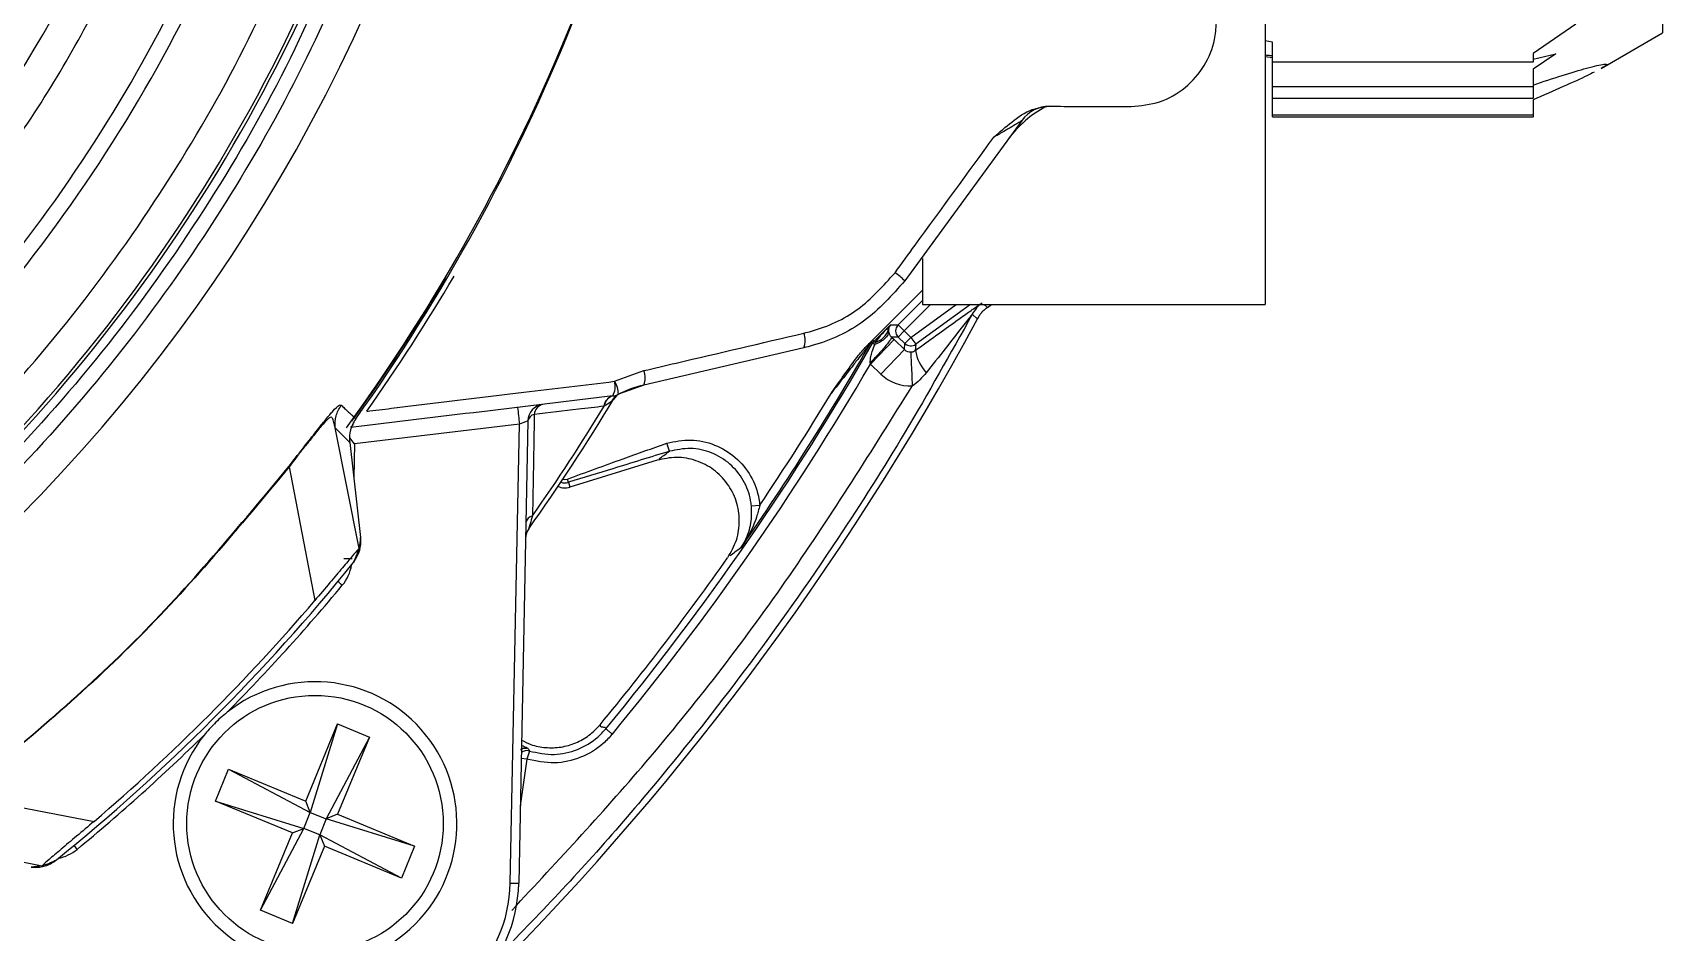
# Model space of a CAD drawing. Extents: x 6 to 134, y 3 to 97.
# Drawn here: x 131.004 to 133.877, y 38.666 to 40.251 of the extents above; entities that cross this region are included whole.
import ezdxf

# ---------------------------------------------------------------- set-up
doc = ezdxf.new("R2010")
doc.units = 0
doc.header["$MEASUREMENT"] = 0
doc.layers.add('OBJECT', color=7, linetype='CONTINUOUS')

msp = doc.modelspace()

# ---------------------------------------------------------------- linework, layer by layer
at = {"layer": 'OBJECT'}
for p, q in [((133.8766, 41.0461), (133.8766, 40.2509)), ((133.1766, 40.3134), (133.1766, 39.7723)), ((133.7241, 40.2662), (133.6487, 40.2143)), ((133.7686, 40.188), (133.8766, 40.2509)), ((133.1891, 40.2345), (133.1766, 40.2367)), ((133.1891, 40.1993), (133.1891, 40.2345)), ((133.1891, 40.2067), (133.1766, 40.2088)), ((133.6487, 40.1993), (133.1891, 40.1993)), ((133.1891, 40.1557), (133.1891, 40.1993)), ((133.6487, 40.2143), (133.6487, 40.1993)), ((133.689, 40.2138), (133.6487, 40.1872)), ((133.6487, 40.2043), (133.689, 40.2138)), ((133.6487, 40.1872), (133.6487, 40.1557)), ((133.6487, 40.1557), (133.1891, 40.1557)), ((133.1891, 40.136), (133.1891, 40.1557)), ((133.1891, 40.136), (133.6487, 40.136)), ((133.1891, 40.1061), (133.1891, 40.136)), ((133.6487, 40.1557), (133.6487, 40.136)), ((133.6487, 40.1327), (133.6487, 40.1061)), ((133.6487, 40.1061), (133.1891, 40.1061)), ((133.1891, 40.1032), (133.1891, 40.1061)), ((133.1891, 40.1032), (133.6487, 40.1032)), ((133.6487, 40.1061), (133.6487, 40.1032)), ((132.7479, 40.0968), (132.5413, 39.8139)), ((132.5726, 39.8532), (132.5726, 39.7723)), ((132.5726, 39.7977), (132.4738, 39.6989)), ((132.5295, 39.7364), (132.5726, 39.7795)), ((132.5867, 39.7723), (132.5401, 39.7258)), ((132.5519, 39.7144), (132.6316, 39.7723)), ((132.6571, 39.7723), (132.5607, 39.7023)), ((132.5726, 39.7723), (133.1766, 39.7723)), ((132.6811, 39.7723), (132.6871, 39.7671)), ((132.6871, 39.7671), (132.6942, 39.7723)), ((132.4871, 39.7075), (132.5159, 39.7363)), ((132.5128, 39.7286), (132.5128, 39.725)), ((132.5159, 39.7363), (132.5295, 39.7364)), ((132.5295, 39.7364), (132.5401, 39.7258)), ((132.5224, 39.7106), (132.4807, 39.6674)), ((132.4847, 39.7043), (132.4822, 39.7062)), ((132.4846, 39.7094), (132.4871, 39.7075)), ((132.4847, 39.7043), (132.4887, 39.702)), ((132.4871, 39.7075), (132.489, 39.7056)), ((132.4887, 39.702), (132.489, 39.7056)), ((132.5297, 39.715), (132.5179, 39.7149)), ((132.5179, 39.7149), (132.5224, 39.7106)), ((132.5224, 39.7106), (132.5407, 39.6929)), ((132.5297, 39.715), (132.5401, 39.7258)), ((132.5414, 39.7036), (132.5297, 39.715)), ((132.5401, 39.7258), (132.5519, 39.7144)), ((132.5407, 39.6929), (132.5414, 39.7036)), ((132.5414, 39.7036), (132.5519, 39.7144)), ((132.5519, 39.7144), (132.5607, 39.7023)), ((132.5607, 39.7023), (132.5599, 39.6914)), ((132.3633, 39.6962), (132.0813, 39.6305)), ((132.4807, 39.6674), (132.4804, 39.6693)), ((132.5407, 39.6929), (132.499, 39.6497)), ((132.0296, 39.637), (132.0813, 39.6558)), ((132.499, 39.6497), (132.4807, 39.6674)), ((132.0813, 39.6305), (132.0365, 39.6142)), ((132.0116, 39.5931), (132.0111, 39.593)), ((131.5796, 39.3422), (131.5371, 39.5553)), ((131.5371, 39.5553), (131.5371, 39.5553)), ((131.8622, 39.5617), (131.5713, 39.5268)), ((131.846, 38.7529), (131.8622, 39.5617)), ((131.8771, 39.5672), (131.8608, 38.7528)), ((131.563, 39.5293), (131.5821, 39.3616)), ((131.5713, 39.5268), (131.5701, 39.4667)), ((132.1264, 39.5137), (132.1219, 39.528)), ((132.1047, 39.498), (131.9511, 39.4506)), ((131.4561, 39.4863), (131.4555, 39.4867)), ((131.4561, 39.4863), (131.5013, 39.2507)), ((131.9485, 39.4591), (131.9511, 39.4506)), ((132.2709, 39.4174), (132.2858, 39.4188)), ((131.5821, 39.3616), (131.5796, 39.3422)), ((131.4854, 38.8976), (131.5417, 39.0334)), ((131.5417, 39.0334), (131.4936, 38.8777)), ((131.598, 39.01), (131.5218, 38.866)), ((131.5417, 39.0334), (131.598, 39.01)), ((131.598, 39.01), (131.5417, 38.8742)), ((131.8797, 38.9857), (131.8751, 38.9714)), ((131.3262, 38.8976), (131.3496, 38.9539)), ((131.3496, 38.9539), (131.4854, 38.8976)), ((131.3496, 38.9539), (131.4936, 38.8777)), ((131.8751, 38.9714), (131.8636, 38.8893)), ((131.8751, 38.9714), (131.8652, 38.9728)), ((130.8768, 38.9071), (131.1124, 38.8618)), ((131.3262, 38.8976), (131.4819, 38.8495)), ((131.462, 38.8413), (131.3262, 38.8976)), ((131.4936, 38.8777), (131.4854, 38.8976)), ((131.4819, 38.8495), (131.4936, 38.8777)), ((131.4936, 38.8777), (131.5218, 38.866)), ((131.5218, 38.866), (131.5101, 38.8378)), ((131.5417, 38.8742), (131.5218, 38.866)), ((131.6775, 38.8179), (131.5218, 38.866)), ((131.5417, 38.8742), (131.6775, 38.8179)), ((131.4057, 38.7055), (131.4819, 38.8495)), ((131.4057, 38.7055), (131.462, 38.8413)), ((131.462, 38.8413), (131.4819, 38.8495)), ((131.462, 38.6821), (131.5101, 38.8378)), ((131.5101, 38.8378), (131.4819, 38.8495)), ((131.5101, 38.8378), (131.5184, 38.8179)), ((131.6541, 38.7616), (131.5101, 38.8378)), ((130.8078, 38.826), (131.0209, 38.7836)), ((131.5184, 38.8179), (131.462, 38.6821)), ((131.6541, 38.7616), (131.5184, 38.8179)), ((131.6775, 38.8179), (131.6541, 38.7616)), ((131.0209, 38.7836), (131.0015, 38.781)), ((131.462, 38.6821), (131.4057, 38.7055))]:
    msp.add_line(p, q, dxfattribs=at)
at = {"layer": 'OBJECT', "flags": 128}
for points in [[(132.6695, 39.7471), (132.6679, 39.7485), (132.6614, 39.7541), (132.6602, 39.7552)], [(131.9386, 39.4646), (131.9421, 39.4641), (131.9467, 39.4648)]]:
    msp.add_lwpolyline(points, dxfattribs=at)
at = {"layer": 'OBJECT'}
msp.add_circle((131.5019, 38.8578), 0.226, dxfattribs=at)
for centre, radius, start, end in [((128.8466, 41.5165), 2.901, 305.4751, 339.7287), ((128.8466, 41.5165), 2.7223, 308.6592, 338.2371), ((128.8466, 41.5165), 3.0068, 273.8025, 340.2009), ((128.8466, 41.5165), 2.9067, 305.3048, 339.3669), ((128.8466, 41.5165), 2.6951, 309.3168, 337.3213), ((128.8466, 41.5165), 2.5186, 314.2236, 335.8244), ((128.8406, 41.5323), 3.36, 323.9473, 337.8704), ((128.8466, 41.5165), 3.35, 324.4956, 338.1027), ((132.8846, 39.9449), 0.2, 118.2228, 143.8575), ((132.7964, 40.0615), 0.06, 89.8575, 143.8575), ((128.8406, 41.5323), 3.361, 324.2057, 329.3459), ((128.8406, 41.5323), 3.3721, 324.7089, 329.525), ((132.4708, 39.7475), 0.0968, 43.3089, 56.6178), ((128.2573, 42.1288), 5.014, 297.4419, 331.6393), ((132.4796, 39.7392), 0.0349, 285.6302, 342.4053), ((132.5401, 39.7258), 0.015, 135.0209, 225.9791), ((128.2573, 42.1288), 4.8733, 320.4385, 330.1645), ((128.2573, 42.1288), 4.8702, 325.1172, 330.1693), ((132.3316, 39.7092), 0.0343, 337.8165, 21.7481), ((132.4952, 39.6988), 0.015, 135.0023, 150.167), ((132.4977, 39.6969), 0.015, 135.0023, 150.1621), ((132.5519, 39.7144), 0.015, 226.0165, 305.9835), ((132.6406, 39.7065), 0.0821, 190.6051, 221.4262), ((128.2573, 42.1288), 4.8883, 320.4386, 329.766), ((132.0488, 39.643), 0.0349, 338.9234, 21.4796), ((132.0317, 39.5912), 0.0207, 104.4317, 174.7897), ((132.0321, 39.5913), 0.0206, 104.9235, 175.1149), ((132.048, 39.5919), 0.0251, 117.1239, 154.9784), ((131.997, 39.6278), 0.0339, 330.5905, 15.7173), ((132.023, 39.641), 0.03, 276.8438, 296.8165), ((132.0532, 39.589), 0.03, 115.6146, 148.8307), ((131.9952, 39.6142), 0.0413, 359.9641, 33.5138), ((132.1267, 39.4357), 0.2, 103.1175, 116.8165), ((128.2573, 42.1288), 4.8552, 326.0699, 328.8289), ((132.5415, 39.6506), 0.6851, 184.9822, 187.4568), ((131.9071, 39.5666), 0.03, 96.8438, 178.8575), ((128.8406, 41.5323), 3.7247, 324.6482, 328.8307), ((128.8406, 41.5323), 3.717, 324.9971, 328.5524), ((131.9086, 39.5767), 0.0204, 104.4761, 174.4112), ((131.8915, 39.5643), 0.0148, 102.6664, 168.3875), ((131.9422, 39.4793), 0.03, 246.1052, 287.12), ((131.9422, 39.4793), 0.0212, 250.3498, 287.12), ((131.8888, 39.3851), 0.0155, 103.1138, 169.0799), ((131.903, 39.3599), 0.03, 144.6482, 178.8575), ((131.5576, 39.0201), 0.3042, 88.166, 90.9558), ((128.2573, 42.1288), 4.861, 320.4273, 324.7938), ((128.8466, 41.5165), 3.5, 308.9328, 321.0672), ((131.4923, 39.3257), 0.075, 320.2341, 350.6363), ((128.8404, 41.5325), 3.525, 315.3198, 320.2341), ((127.13, 33.967), 6.9094, 50.2307, 50.31376), ((128.8466, 41.5165), 3.4902, 310.4808, 319.5192), ((131.5019, 38.8578), 0.25, 141.3906, 128.3243), ((128.8404, 41.5325), 3.525, 309.4986, 314.3951), ((131.8751, 38.9714), 0.015, 72.1655, 130.1706), ((131.8726, 38.976), 0.015, 70.6968, 118.175), ((131.0348, 38.8703), 0.075, 281.3854, 309.4986), ((136.7377, 43.4743), 7.329, 219.43257, 219.50077), ((131.6009, 38.758), 0.26, 269.8575, 358.8575), ((131.6011, 38.7578), 0.245, 269.8575, 358.8575), ((131.8558, 39.057), 0.3042, 268.166, 270.9558)]:
    msp.add_arc(centre, radius, start, end, dxfattribs=at)
for centre, major_axis, ratio, start_param, end_param in [((132.5265, 39.7257), (0.0519, 0.0523), 0.20355, 1.570042, 2.15556), ((132.5265, 39.7257), (-0.0062, 0.014), 0.879711, 0.411697, 0.997216), ((132.5511, 39.7037), (0.001, 0.015), 0.99767, 2.443589, 3.256198), ((132.5511, 39.7037), (-0.0052, -0.0748), 0.999741, 5.585181, 6.397884), ((131.862, 39.5612), (0.0151, 0.006), 0.020598, 6.274512, 7.832753)]:
    msp.add_ellipse(centre, major_axis=major_axis, ratio=ratio, start_param=start_param, end_param=end_param, dxfattribs=at)
for points, knots in [([(130.5174, 39.2201), (130.584, 39.2706), (130.7247, 39.3774), (130.9183, 39.5663), (131.1005, 39.779), (131.2599, 40.0093), (131.3974, 40.2525), (131.468, 40.4239), (131.5032, 40.5094)], [0, 0, 0, 0, 0.152358, 0.321763, 0.491983, 0.662214, 0.831613, 1, 1, 1, 1]), ([(131.6083, 40.4874), (131.5745, 40.4036), (131.5063, 40.2345), (131.3739, 39.9924), (131.2182, 39.7591), (131.038, 39.5389), (130.8353, 39.335), (130.6127, 39.1512), (130.3733, 38.9901), (130.1203, 38.8536), (129.8579, 38.7434), (129.59, 38.6604), (129.3203, 38.6022), (129.1388, 38.5848), (129.0488, 38.5762)], [0, 0, 0, 0, 0.080321, 0.16194, 0.244772, 0.329378, 0.414487, 0.5, 0.585518, 0.670628, 0.755228, 0.838065, 0.919682, 1, 1, 1, 1]), ([(131.5809, 40.4869), (131.5446, 40.3981), (131.4716, 40.2199), (131.3291, 39.9673), (131.1634, 39.7282), (130.9741, 39.5074), (130.7658, 39.3055), (130.6119, 39.1898), (130.5352, 39.1321)], [0, 0, 0, 0, 0.165711, 0.332438, 0.5, 0.667551, 0.834284, 1, 1, 1, 1]), ([(130.5867, 39.6171), (130.5963, 39.6249), (130.6946, 39.7051), (130.8525, 39.8901), (131.0555, 40.1671), (131.1554, 40.3727), (131.2051, 40.4751)], [0, 0, 0, 0, 0.034671, 0.357395, 0.680118, 1, 1, 1, 1]), ([(132.9402, 40.1211), (132.9573, 40.1227), (132.9913, 40.126), (133.037, 40.1524), (133.0708, 40.1912), (133.0878, 40.2323), (133.0898, 40.2584), (133.0906, 40.2681)], [0, 0, 0, 0, 0.2231957, 0.4465987, 0.6646419, 0.8761612, 1, 1, 1, 1]), ([(133.1766, 40.2119), (133.1797, 40.2116), (133.1838, 40.2113), (133.1881, 40.2112), (133.1891, 40.2112)], [0, 0, 0, 0, 0.7709248, 1, 1, 1, 1]), ([(133.6487, 40.159), (133.6663, 40.1649), (133.7018, 40.1767), (133.7482, 40.1906), (133.7778, 40.1972), (133.7823, 40.1953), (133.7699, 40.1889), (133.7685, 40.1882)], [0, 0, 0, 0, 0.215931, 0.436597, 0.700936, 0.966977, 1, 1, 1, 1]), ([(133.7562, 40.1819), (133.7524, 40.1799), (133.7407, 40.1736), (133.7023, 40.1564), (133.6667, 40.1407), (133.6487, 40.1327)], [0, 0, 0, 0, 0.192463, 0.590511, 1, 1, 1, 1]), ([(132.6984, 40.0672), (132.6985, 40.0673), (132.7087, 40.0763), (132.7296, 40.0944), (132.7614, 40.117), (132.7853, 40.1202), (132.7953, 40.1215)], [0, 0, 0, 0, 0.0030233, 0.3598073, 0.7339316, 1, 1, 1, 1]), ([(132.7953, 40.1215), (132.8314, 40.1214), (132.8797, 40.1212), (132.928, 40.1211), (132.9402, 40.1211)], [0, 0, 0, 0, 0.74755, 1, 1, 1, 1]), ([(132.7479, 40.0968), (132.7476, 40.0965), (132.7469, 40.0959), (132.7431, 40.0934), (132.7357, 40.0888), (132.7225, 40.081), (132.7095, 40.0735), (132.7008, 40.0686), (132.6984, 40.0672)], [0, 0, 0, 0, 0.081756, 0.146221, 0.327812, 0.563999, 0.877567, 1, 1, 1, 1]), ([(132.5241, 39.8284), (132.5359, 39.8445), (132.594, 39.9241), (132.6521, 40.0037), (132.6984, 40.0672)], [0, 0, 0, 0, 0.2025711, 1, 1, 1, 1]), ([(132.5413, 39.8139), (132.5186, 39.7885), (132.4733, 39.7376), (132.4055, 39.7068), (132.3683, 39.6974), (132.3633, 39.6962)], [0, 0, 0, 0, 0.465109, 0.929104, 1, 1, 1, 1]), ([(132.3634, 39.7219), (132.3679, 39.723), (132.4014, 39.7314), (132.4626, 39.7593), (132.5036, 39.8053), (132.5241, 39.8284)], [0, 0, 0, 0, 0.070986, 0.53521, 1, 1, 1, 1]), ([(132.6602, 39.7552), (132.6215, 39.6857), (132.5468, 39.5515), (132.4132, 39.3415), (132.2679, 39.1354), (132.1236, 38.953), (131.9658, 38.7683), (131.8539, 38.6538), (131.7801, 38.5783)], [0, 0, 0, 0, 0.161716, 0.312424, 0.506122, 0.674313, 0.785455, 1, 1, 1, 1]), ([(132.5599, 39.6914), (132.5843, 39.709), (132.6162, 39.732), (132.6516, 39.7573), (132.6668, 39.768), (132.676, 39.7743), (132.6772, 39.7749), (132.6778, 39.7752)], [0, 0, 0, 0, 0.508831, 0.665411, 0.822954, 0.912377, 1, 1, 1, 1]), ([(132.6602, 39.7552), (132.6602, 39.7552), (132.6602, 39.7552), (132.66, 39.755), (132.6591, 39.7539), (132.656, 39.7499), (132.6406, 39.7302), (132.6141, 39.6963), (132.5902, 39.6662), (132.5791, 39.6522)], [0, 0, 0, 0, 0.000017, 0.012899, 0.029463, 0.059188, 0.156317, 0.609371, 1, 1, 1, 1]), ([(132.6747, 39.7558), (132.6743, 39.7552), (132.6738, 39.7544), (132.6729, 39.7529), (132.6722, 39.7517), (132.6715, 39.7506), (132.6709, 39.7496), (132.6703, 39.7485), (132.6699, 39.7478), (132.6696, 39.7472), (132.6695, 39.7471)], [0, 0, 0, 0, 0.321646, 0.539532, 0.688065, 0.790315, 0.893926, 0.93668, 0.979932, 1, 1, 1, 1]), ([(132.6791, 39.7608), (132.6789, 39.7607), (132.6787, 39.7604), (132.6782, 39.7601), (132.6779, 39.7597), (132.6776, 39.7594), (132.6772, 39.7591), (132.6769, 39.7587), (132.6768, 39.7585), (132.6766, 39.7583), (132.6763, 39.758), (132.676, 39.7576), (132.6752, 39.7566), (132.6749, 39.7561), (132.6747, 39.7558)], [0, 0, 0, 0, 0.164587, 0.272769, 0.345794, 0.402427, 0.459479, 0.47983, 0.494488, 0.509211, 0.526687, 0.556478, 0.649456, 1, 1, 1, 1]), ([(132.6871, 39.7671), (132.6868, 39.7669), (132.6863, 39.7665), (132.6853, 39.7658), (132.6834, 39.7644), (132.6812, 39.7626), (132.6799, 39.7615), (132.6791, 39.7608)], [0, 0, 0, 0, 0.03305, 0.074381, 0.154538, 0.459727, 1, 1, 1, 1]), ([(132.0813, 39.6558), (132.1004, 39.6603), (132.1945, 39.6823), (132.2885, 39.7043), (132.3634, 39.7219)], [0, 0, 0, 0, 0.203019, 1, 1, 1, 1]), ([(132.4822, 39.7062), (132.4822, 39.7062), (132.4822, 39.7062), (132.4819, 39.7058), (132.4814, 39.7052), (132.4803, 39.7038), (132.4774, 39.7001), (132.4728, 39.6943), (132.4661, 39.6856), (132.4571, 39.674), (132.4387, 39.6503), (132.423, 39.6304), (132.4116, 39.6158)], [0, 0, 0, 0, 0.006508, 0.012046, 0.021475, 0.037261, 0.067035, 0.150821, 0.233052, 0.352904, 0.527787, 1, 1, 1, 1]), ([(132.4116, 39.6158), (132.4117, 39.6161), (132.4194, 39.6269), (132.4345, 39.6484), (132.4521, 39.6728), (132.4652, 39.6897), (132.4709, 39.6958), (132.4738, 39.6989)], [0, 0, 0, 0, 0.0086283, 0.3831777, 0.7577778, 0.8787178, 1, 1, 1, 1]), ([(132.4738, 39.6989), (132.476, 39.7011), (132.4792, 39.7042), (132.4827, 39.7076), (132.4843, 39.7091), (132.4845, 39.7093), (132.4846, 39.7094)], [0, 0, 0, 0, 0.47217, 0.673809, 0.877534, 1, 1, 1, 1]), ([(132.4804, 39.6693), (132.4806, 39.6731), (132.4809, 39.68), (132.4844, 39.6908), (132.4871, 39.6979), (132.4887, 39.702)], [0, 0, 0, 0, 0.33055, 0.608867, 1, 1, 1, 1]), ([(132.5128, 39.725), (132.5128, 39.725), (132.5128, 39.725), (132.513, 39.7237), (132.5134, 39.7217), (132.5147, 39.7188), (132.516, 39.7169), (132.5171, 39.7157), (132.5176, 39.7151), (132.5179, 39.7149)], [0, 0, 0, 0, 0.0008733, 0.0077104, 0.4458514, 0.7279196, 0.8863577, 0.9480771, 1, 1, 1, 1]), ([(132.5518, 39.6887), (132.5525, 39.6887), (132.5543, 39.6889), (132.557, 39.6897), (132.5589, 39.6908), (132.5599, 39.6914)], [0, 0, 0, 0, 0.218863, 0.541034, 1, 1, 1, 1]), ([(132.5791, 39.6522), (132.5755, 39.648), (132.5682, 39.6393), (132.5595, 39.6319), (132.5545, 39.6287), (132.5545, 39.6287)], [0, 0, 0, 0, 0.482937, 0.999931, 1, 1, 1, 1]), ([(132.0265, 39.6112), (131.9497, 39.602), (131.796, 39.5835), (131.6419, 39.565), (131.5649, 39.5558)], [0, 0, 0, 0, 0.499988, 1, 1, 1, 1]), ([(131.593, 39.5841), (131.6075, 39.5859), (131.6999, 39.5971), (131.8455, 39.6147), (131.9764, 39.6306), (132.0296, 39.637)], [0, 0, 0, 0, 0.0995, 0.633978, 1, 1, 1, 1]), ([(131.8486, 38.7049), (131.9312, 38.7936), (132.1057, 38.9809), (132.3425, 39.2898), (132.4842, 39.5164), (132.5545, 39.6287)], [0, 0, 0, 0, 0.312227, 0.658906, 1, 1, 1, 1]), ([(131.4555, 39.4867), (131.4636, 39.4972), (131.48, 39.5181), (131.502, 39.5463), (131.5202, 39.5692), (131.5368, 39.5889), (131.5452, 39.5961), (131.5471, 39.5954), (131.548, 39.595)], [0, 0, 0, 0, 0.125023, 0.25026, 0.372599, 0.500557, 0.75017, 1, 1, 1, 1]), ([(131.5371, 39.5553), (131.5372, 39.5624), (131.5373, 39.5766), (131.5444, 39.5889), (131.548, 39.595)], [0, 0, 0, 0, 0.499994, 1, 1, 1, 1]), ([(131.548, 39.595), (131.5501, 39.5931), (131.5544, 39.5889), (131.5601, 39.5836), (131.5652, 39.5789), (131.5691, 39.5753), (131.5718, 39.5728), (131.5735, 39.5712), (131.5737, 39.571), (131.5738, 39.5709)], [0, 0, 0, 0, 0.124105, 0.263212, 0.41732, 0.571428, 0.714286, 0.857143, 1, 1, 1, 1]), ([(132.0111, 39.593), (131.9961, 39.5913), (131.9553, 39.5865), (131.9143, 39.5817), (131.8883, 39.5787)], [0, 0, 0, 0, 0.366784, 1, 1, 1, 1]), ([(132.0252, 39.6025), (132.0244, 39.6017), (132.0207, 39.5985), (132.0155, 39.5955), (132.0116, 39.5931)], [0, 0, 0, 0, 0.23345, 1, 1, 1, 1]), ([(132.0276, 39.6045), (132.0275, 39.6045), (132.0274, 39.6044), (132.0265, 39.6036), (132.0255, 39.6028), (132.0252, 39.6025)], [0, 0, 0, 0, 0.237485, 0.744554, 1, 1, 1, 1]), ([(131.5371, 39.5553), (131.5364, 39.5585), (131.535, 39.565), (131.5327, 39.5732), (131.5285, 39.5749), (131.519, 39.5652), (131.509, 39.5534), (131.5004, 39.5428), (131.4902, 39.5299), (131.4789, 39.5157), (131.4671, 39.5006), (131.4594, 39.4906), (131.4561, 39.4863)], [0, 0, 0, 0, 0.167654, 0.336418, 0.499288, 0.624454, 0.681334, 0.749951, 0.805261, 0.875044, 0.945879, 1, 1, 1, 1]), ([(131.5371, 39.5553), (131.5447, 39.5477), (131.5597, 39.5326), (131.5619, 39.5304), (131.563, 39.5293)], [0, 0, 0, 0, 0.5000023, 1, 1, 1, 1]), ([(131.5738, 39.5709), (131.5717, 39.5677), (131.5661, 39.5587), (131.5622, 39.5441), (131.5628, 39.5333), (131.563, 39.5293)], [0, 0, 0, 0, 0.263884, 0.723096, 1, 1, 1, 1]), ([(131.5695, 39.5612), (131.5687, 39.5604), (131.5667, 39.5584), (131.5654, 39.5569), (131.5647, 39.5559), (131.5648, 39.5558), (131.5649, 39.5558)], [0, 0, 0, 0, 0.2536884, 0.5950211, 0.7392616, 1, 1, 1, 1]), ([(131.8883, 39.5787), (131.8878, 39.5475), (131.8867, 39.4876), (131.8857, 39.4285), (131.8852, 39.4002)], [0, 0, 0, 0, 0.520785, 1, 1, 1, 1]), ([(131.5713, 39.5268), (131.5713, 39.5268), (131.5686, 39.5304), (131.5653, 39.5346), (131.5631, 39.5382), (131.5629, 39.5385)], [0, 0, 0, 0, 0.014634, 0.896281, 1, 1, 1, 1]), ([(131.9467, 39.4648), (131.9794, 39.4767), (132.0377, 39.4981), (132.0962, 39.5189), (132.1219, 39.528)], [0, 0, 0, 0, 0.560066, 1, 1, 1, 1]), ([(132.1219, 39.528), (132.136, 39.5309), (132.1642, 39.5366), (132.207, 39.5269), (132.2442, 39.5046), (132.2717, 39.471), (132.2832, 39.4402), (132.2853, 39.4224), (132.2858, 39.4188)], [0, 0, 0, 0, 0.19033, 0.380667, 0.570814, 0.760717, 0.950498, 1, 1, 1, 1]), ([(132.1264, 39.5137), (132.0932, 39.5035), (132.0339, 39.4853), (131.9746, 39.4671), (131.9485, 39.4591)], [0, 0, 0, 0, 0.560066, 1, 1, 1, 1]), ([(132.2292, 39.3264), (132.235, 39.3364), (132.2466, 39.3566), (132.2514, 39.3917), (132.2459, 39.4264), (132.2299, 39.4577), (132.2051, 39.4827), (132.1739, 39.4988), (132.1389, 39.5052), (132.1161, 39.5004), (132.1047, 39.498)], [0, 0, 0, 0, 0.1248694, 0.2497786, 0.3747218, 0.4996915, 0.6246795, 0.7496784, 0.8746806, 1, 1, 1, 1]), ([(132.1086, 39.5008), (132.1113, 39.5027), (132.1172, 39.507), (132.1231, 39.5113), (132.1264, 39.5137)], [0, 0, 0, 0, 0.444178, 1, 1, 1, 1]), ([(132.2709, 39.4174), (132.2705, 39.4206), (132.2686, 39.4363), (132.2584, 39.4634), (132.2342, 39.493), (132.2014, 39.5127), (132.1636, 39.5213), (132.1388, 39.5162), (132.1264, 39.5137)], [0, 0, 0, 0, 0.0495, 0.239265, 0.429146, 0.619282, 0.809632, 1, 1, 1, 1]), ([(130.8764, 38.9076), (130.9819, 38.9951), (131.1929, 39.1702), (131.368, 39.3812), (131.4555, 39.4867)], [0, 0, 0, 0, 0.500003, 1, 1, 1, 1]), ([(131.4561, 39.4863), (131.3686, 39.3808), (131.1935, 39.1697), (130.9824, 38.9946), (130.8768, 38.9071)], [0, 0, 0, 0, 0.4997785, 1, 1, 1, 1]), ([(131.9485, 39.4591), (131.9484, 39.4592), (131.9484, 39.4594), (131.9479, 39.461), (131.9473, 39.4629), (131.9469, 39.4642), (131.9467, 39.4648)], [0, 0, 0, 0, 0.270482, 0.562372, 0.789516, 1, 1, 1, 1]), ([(132.2858, 39.4188), (132.284, 39.4117), (132.2794, 39.3933), (132.268, 39.3682), (132.2576, 39.351), (132.2525, 39.3437), (132.2525, 39.3436)], [0, 0, 0, 0, 0.259825, 0.675929, 0.994604, 1, 1, 1, 1]), ([(132.2525, 39.3436), (132.2525, 39.3437), (132.2569, 39.3501), (132.2653, 39.366), (132.2719, 39.391), (132.2711, 39.4099), (132.2709, 39.4174)], [0, 0, 0, 0, 0.0051204, 0.3197875, 0.7330799, 1, 1, 1, 1]), ([(131.8852, 39.4002), (131.8838, 39.3952), (131.8815, 39.3876), (131.8794, 39.3804), (131.8786, 39.3776), (131.8785, 39.3774), (131.8785, 39.3772)], [0, 0, 0, 0, 0.506463, 0.773369, 0.88611, 1, 1, 1, 1]), ([(131.5692, 39.3171), (131.5729, 39.3227), (131.5803, 39.334), (131.583, 39.3502), (131.5823, 39.3592), (131.5821, 39.3616)], [0, 0, 0, 0, 0.425022, 0.850044, 1, 1, 1, 1]), ([(131.5796, 39.3422), (131.5794, 39.3421), (131.5791, 39.342), (131.5764, 39.3391), (131.5682, 39.3298), (131.5512, 39.3096), (131.528, 39.2821), (131.5105, 39.2615), (131.5013, 39.2507)], [0, 0, 0, 0, 0.0612937, 0.1579772, 0.353025, 0.5689652, 0.7756001, 1, 1, 1, 1]), ([(131.5692, 39.3171), (131.5693, 39.3173), (131.5696, 39.3178), (131.5714, 39.3215), (131.5739, 39.327), (131.5767, 39.3339), (131.5786, 39.3394), (131.5796, 39.3422)], [0, 0, 0, 0, 0.187144, 0.391348, 0.595125, 0.793954, 1, 1, 1, 1]), ([(132.2525, 39.3436), (132.2522, 39.3434), (132.2487, 39.3408), (132.2423, 39.3361), (132.2361, 39.3315), (132.2332, 39.3293)], [0, 0, 0, 0, 0.033746, 0.545867, 1, 1, 1, 1]), ([(131.3468, 39.0539), (131.3392, 39.0474), (131.3246, 39.0352), (131.3123, 39.0206), (131.3065, 39.0138)], [0, 0, 0, 0, 0.527439, 1, 1, 1, 1]), ([(131.8659, 39.0051), (131.8712, 39.0022), (131.8845, 38.9952), (131.9085, 38.991), (131.9356, 38.9916), (131.9617, 38.9993), (131.9856, 39.0124), (131.9981, 39.0255), (132.0043, 39.0321)], [0, 0, 0, 0, 0.11836, 0.294478, 0.470657, 0.647138, 0.823342, 1, 1, 1, 1]), ([(132.0259, 39.0155), (132.0208, 39.0098), (132.005, 38.9926), (131.9708, 38.9724), (131.9231, 38.9612), (131.8914, 38.968), (131.8751, 38.9714)], [0, 0, 0, 0, 0.137711, 0.420537, 0.703343, 1, 1, 1, 1]), ([(131.8797, 38.9857), (131.8942, 38.9826), (131.9225, 38.9766), (131.9652, 38.9865), (131.9954, 39.0048), (132.01, 39.0198), (132.0143, 39.025), (132.0143, 39.025)], [0, 0, 0, 0, 0.296653, 0.579456, 0.862285, 0.999984, 1, 1, 1, 1]), ([(132.0043, 39.0321), (132.0043, 39.0311), (132.0044, 39.0291), (132.0062, 39.0282), (132.0089, 39.028), (132.0116, 39.028), (132.0138, 39.0274), (132.0141, 39.0258), (132.0143, 39.025)], [0, 0, 0, 0, 0.164791, 0.316164, 0.495469, 0.688018, 0.836337, 1, 1, 1, 1]), ([(131.864, 38.9881), (131.8643, 38.9883), (131.8655, 38.9894), (131.868, 38.9903), (131.871, 38.991), (131.8733, 38.991), (131.8747, 38.9908), (131.8751, 38.9907), (131.8752, 38.9907)], [0, 0, 0, 0, 0.09504, 0.387184, 0.632817, 0.829261, 0.959562, 1, 1, 1, 1]), ([(131.8776, 38.9901), (131.8775, 38.9902), (131.8772, 38.9904), (131.8745, 38.9915), (131.8703, 38.9932), (131.8667, 38.995), (131.8657, 38.9955)], [0, 0, 0, 0, 0.183394, 0.525522, 0.869336, 1, 1, 1, 1]), ([(131.8776, 38.9901), (131.878, 38.9895), (131.8787, 38.9883), (131.8794, 38.9866), (131.8797, 38.9857)], [0, 0, 0, 0, 0.497016, 1, 1, 1, 1]), ([(131.1124, 38.8618), (131.102, 38.8529), (131.0812, 38.8352), (131.0529, 38.8115), (131.0321, 38.7939), (131.0221, 38.7851), (131.0213, 38.784), (131.0209, 38.7836)], [0, 0, 0, 0, 0.217936, 0.435233, 0.661573, 0.868603, 1, 1, 1, 1]), ([(131.0015, 38.781), (131.0083, 38.7809), (131.0218, 38.7807), (131.0369, 38.7871), (131.0442, 38.7925), (131.046, 38.7939)], [0, 0, 0, 0, 0.425022, 0.850044, 1, 1, 1, 1]), ([(131.0209, 38.7836), (131.0237, 38.7845), (131.0292, 38.7864), (131.0361, 38.7893), (131.0416, 38.7917), (131.0453, 38.7935), (131.0458, 38.7938), (131.046, 38.7939)], [0, 0, 0, 0, 0.2060235, 0.4048217, 0.6086378, 0.8128344, 1, 1, 1, 1])]:
    msp.add_open_spline(points, degree=3, knots=knots, dxfattribs=at)
for points in [[(132.6778, 39.7752), (132.6743, 39.7724), (132.6673, 39.7667), (132.6626, 39.759), (132.6602, 39.7552)], [(132.5179, 39.7149), (132.5176, 39.7138), (132.5171, 39.7115), (132.5088, 39.7007), (132.4962, 39.686), (132.4856, 39.6749), (132.4804, 39.6693)], [(132.5128, 39.725), (132.5125, 39.7229), (132.5118, 39.7186), (132.5068, 39.7124), (132.4993, 39.7066), (132.4923, 39.7035), (132.4887, 39.702)], [(132.5518, 39.6887), (132.5518, 39.6876), (132.5519, 39.6855), (132.5526, 39.6716), (132.5534, 39.652), (132.5541, 39.6365), (132.5545, 39.6287)], [(132.0143, 39.025), (132.0145, 39.0249), (132.0149, 39.0245), (132.0176, 39.0223), (132.0214, 39.0192), (132.0244, 39.0167), (132.0259, 39.0155)]]:
    msp.add_open_spline(points, degree=3, dxfattribs=at)

doc.saveas('drawing.dxf')
